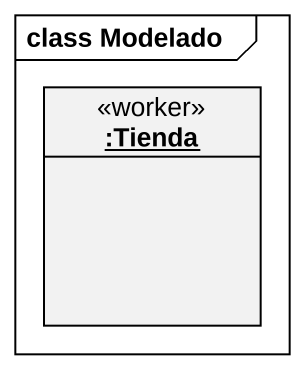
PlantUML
@startuml
mainframe class Modelado
hide circle
hide empty members
object ":Tienda" as Tienda <<worker>>
@enduml
